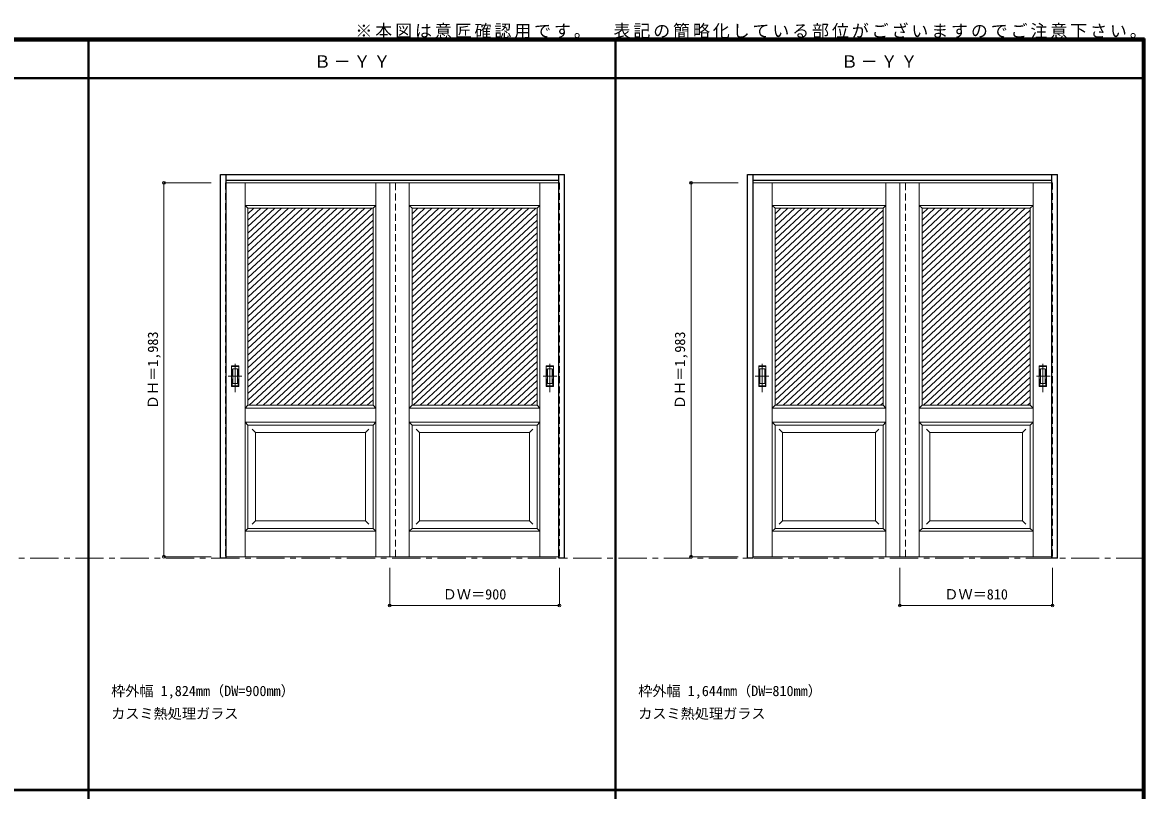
# Model space of a CAD drawing. Units: millimetres, scale not verified. Extents: x -6000 to 5700, y -4307 to 4260.
# Drawn here: x -250 to 5700, y 186 to 4260 of the extents above; entities that cross this region are included whole.
import ezdxf
from ezdxf.enums import TextEntityAlignment as Align

# ---------------------------------------------------------------- set-up
doc = ezdxf.new("R2010")
doc.units = ezdxf.units.MM
doc.header["$LTSCALE"] = 30
doc.header["$PDMODE"] = 32
doc.header["$PDSIZE"] = 15
doc.linetypes.add('CHAIN1', pattern=[8, 5, -1, 1, -1])
doc.linetypes.add('DASHED1', pattern=[1.8, 1.2, -0.6])
for name, color, linetype, lineweight in [('0-1_通り芯', 7, 'CHAIN1', 18), ('0-2_扉', 7, 'Continuous', 18), ('0-4_枠', 3, 'Continuous', 25), ('0-6_引手', 7, 'Continuous', 18), ('0-B_寸法', 4, 'Continuous', 9), ('0-C_ハッチ', 4, 'Continuous', 9), ('F-1_枠', 6, 'Continuous', 40)]:
    doc.layers.add(name, color=color, linetype=linetype, lineweight=lineweight)
doc.layers.add('0-A_文字', color=7, linetype='Continuous')
doc.styles.add('ＭＳ ゴシック', font='')
doc.styles.get('ＭＳ ゴシック').set_extended_font_data('MS Gothic')

msp = doc.modelspace()

# ---------------------------------------------------------------- linework, layer by layer
at = {"layer": '0-1_通り芯'}
msp.add_line((-5490, 1418), (5690, 1418), dxfattribs=at)
at = {"layer": '0-2_扉', "color": 4, "linetype": 'DASHED1', "lineweight": 9}
for p, q in [((827, 3409.5), (827, 1426.5)), ((830, 3409.5), (827, 3409.5)), ((1697, 3409.5), (1697, 3405.5)), ((1727, 1426.5), (1727, 3409.5)), ((1727, 3409.5), (1727, 3405.5)), ((2594, 3409.5), (2597, 3409.5)), ((2597, 3409.5), (2597, 1426.5)), ((3622, 3409.5), (3622, 1426.5)), ((3625, 3409.5), (3622, 3409.5)), ((4402, 3409.5), (4402, 3405.5)), ((4432, 1426.5), (4432, 3409.5)), ((4432, 3409.5), (4432, 3405.5)), ((5209, 3409.5), (5212, 3409.5)), ((827, 1426.5), (830, 1426.5)), ((2597, 1426.5), (2594, 1426.5)), ((3622, 1426.5), (3625, 1426.5))]:
    msp.add_line(p, q, dxfattribs=at)
at = {"layer": '0-2_扉'}
for p, q in [((1727, 3409.5), (830, 3409.5)), ((930.5, 1427.12), (930.5, 3409.5)), ((1623.5, 1427.12), (1623.5, 3409.5)), ((1697, 3409.5), (1697, 1426.5)), ((1697, 3409.5), (2594, 3409.5)), ((1800.5, 1427.12), (1800.5, 3409.5)), ((2493.5, 1427.12), (2493.5, 3409.5)), ((4432, 3409.5), (3625, 3409.5)), ((3725.5, 1426.5), (3725.5, 3409.5)), ((4328.5, 1426.5), (4328.5, 3409.5)), ((4402, 3409.5), (4402, 1426.5)), ((4402, 3409.5), (5209, 3409.5)), ((4505.5, 1426.5), (4505.5, 3409.5)), ((5108.5, 1426.5), (5108.5, 3409.5)), ((930.5, 3289.5), (945.5, 3274.5)), ((1623.5, 3289.5), (930.5, 3289.5)), ((1608.5, 3274.5), (945.5, 3274.5)), ((945.5, 2229.5), (945.5, 3274.5)), ((1623.5, 3289.5), (1608.5, 3274.5)), ((1800.5, 3289.5), (1815.5, 3274.5)), ((1815.5, 2371.55), (1815.5, 3274.5)), ((1815.5, 3274.5), (2478.5, 3274.5)), ((2478.5, 2229.5), (2478.5, 3274.5)), ((3740.5, 2229.5), (3740.5, 3274.5)), ((4313.5, 3274.5), (3740.5, 3274.5)), ((4328.5, 3289.5), (4313.5, 3274.5)), ((4313.5, 2360.74), (4313.5, 3274.5)), ((4505.5, 3289.5), (4520.5, 3274.5)), ((4520.5, 2360.74), (4520.5, 3274.5)), ((4520.5, 3274.5), (5093.5, 3274.5)), ((5093.5, 2229.5), (5093.5, 3274.5)), ((1608.31, 3091.5), (1608.5, 3091.5)), ((1815.69, 3091.5), (1815.5, 3091.5)), ((4313.31, 3091.5), (4313.5, 3091.5)), ((4520.69, 3091.5), (4520.5, 3091.5)), ((1815.5, 2229.5), (1815.5, 2371.55)), ((4313.5, 2229.5), (4313.5, 2371.55)), ((4520.5, 2229.5), (4520.5, 2371.55)), ((945.5, 2229.5), (930.5, 2214.5)), ((930.5, 2214.5), (1623.5, 2214.5)), ((945.5, 2229.5), (1518.5, 2229.5)), ((1608.5, 2229.5), (1374.5, 2229.5)), ((1623.5, 2214.5), (1608.5, 2229.5)), ((1800.5, 2214.5), (1815.5, 2229.5)), ((1815.5, 2229.5), (2049.5, 2229.5)), ((2478.5, 2229.5), (1905.5, 2229.5)), ((3740.5, 2229.5), (4268.5, 2229.5)), ((4313.5, 2229.5), (4124.5, 2229.5)), ((4328.5, 2214.5), (4313.5, 2229.5)), ((4505.5, 2214.5), (4520.5, 2229.5)), ((4520.5, 2229.5), (4709.5, 2229.5)), ((5093.5, 2229.5), (4565.5, 2229.5)), ((1623.5, 2139.5), (930.5, 2139.5)), ((945.5, 1576.5), (945.5, 2124.5)), ((985.5, 2084.5), (967.82, 2102.18)), ((985.5, 2084.5), (985.5, 1616.5)), ((985.5, 2084.5), (1568.54, 2084.5)), ((1568.5, 2084.5), (1586.18, 2102.18)), ((1623.5, 2139.5), (1608.5, 2124.5)), ((1608.5, 1576.5), (1608.5, 2124.5)), ((1800.5, 2139.5), (1815.5, 2124.5)), ((1800.5, 2139.5), (2493.5, 2139.5)), ((1815.5, 2124.5), (2478.5, 2124.5)), ((1815.5, 1576.5), (1815.5, 2124.5)), ((1855.5, 2084.5), (1837.82, 2102.18)), ((2438.5, 2084.5), (1855.46, 2084.5)), ((1855.46, 1616.5), (1855.46, 2084.5)), ((2438.5, 2084.5), (2456.18, 2102.18)), ((2438.5, 2084.5), (2438.5, 1616.5)), ((2478.5, 2124.5), (2493.5, 2139.5)), ((2478.5, 1576.5), (2478.5, 2124.5)), ((4328.5, 2139.5), (3725.5, 2139.5)), ((3740.5, 1576.5), (3740.5, 2124.5)), ((3780.5, 2084.5), (3762.82, 2102.18)), ((3780.5, 2084.5), (4273.5, 2084.5)), ((3780.5, 2084.5), (3780.5, 1616.5)), ((4273.46, 2084.5), (4291.14, 2102.18)), ((4273.5, 1616.5), (4273.5, 2084.5)), ((4328.5, 2139.5), (4313.5, 2124.5)), ((4313.5, 1576.5), (4313.5, 2124.5)), ((4505.5, 2139.5), (4520.5, 2124.5)), ((4505.5, 2139.5), (5108.5, 2139.5)), ((4520.5, 1576.5), (4520.5, 2124.5)), ((4560.54, 2084.5), (4542.86, 2102.18)), ((5053.5, 2084.5), (4560.5, 2084.5)), ((4560.5, 1616.5), (4560.5, 2084.5)), ((5053.5, 2084.5), (5071.18, 2102.18)), ((5053.5, 2084.5), (5053.5, 1616.5)), ((5093.5, 1576.5), (5093.5, 2124.5)), ((985.5, 1616.5), (967.82, 1598.82)), ((1568.54, 1616.5), (1568.54, 1617.93)), ((1568.54, 1616.5), (1586.21, 1598.82)), ((1855.46, 1616.5), (1837.79, 1598.82)), ((1855.46, 1616.5), (1855.46, 1617.93)), ((2438.5, 1616.5), (1855.46, 1616.5)), ((2438.5, 1616.5), (2456.18, 1598.82)), ((3780.5, 1616.5), (3762.82, 1598.82)), ((3780.5, 1616.5), (4273.5, 1616.5)), ((4273.5, 1616.5), (4273.5, 1617.93)), ((4273.5, 1616.5), (4291.18, 1598.82)), ((4560.5, 1616.5), (4542.82, 1598.82)), ((4560.5, 1616.5), (4560.5, 1617.93)), ((5053.5, 1616.5), (4560.5, 1616.5)), ((5053.5, 1616.5), (5071.18, 1598.82)), ((945.5, 1576.5), (930.5, 1561.5)), ((1623.5, 1561.5), (930.5, 1561.5)), ((1608.5, 1576.5), (945.5, 1576.5)), ((1608.5, 1576.5), (1623.5, 1561.5)), ((1815.5, 1576.5), (1800.5, 1561.5)), ((1800.5, 1561.5), (2493.5, 1561.5)), ((4328.5, 1561.5), (3725.5, 1561.5)), ((4313.5, 1576.5), (4328.5, 1561.5)), ((4520.5, 1576.5), (4505.5, 1561.5)), ((4505.5, 1561.5), (5108.5, 1561.5)), ((1727, 1426.5), (830, 1426.5)), ((1697, 1426.5), (2594, 1426.5)), ((4432, 1426.5), (3625, 1426.5)), ((4402, 1426.5), (5209, 1426.5))]:
    msp.add_line(p, q, dxfattribs=at)
at = {"layer": '0-2_扉', "color": 4, "linetype": 'DASHED1', "lineweight": 9}
msp.add_lwpolyline([(5212, 3409.5), (5212, 1426.5), (5209, 1426.5)], dxfattribs=at)
at = {"layer": '0-2_扉'}
for points in [[(1608.5, 2229.5), (1608.5, 2371.55), (1608.5, 3274.5)], [(1800.5, 3289.5), (2493.5, 3289.5), (2478.5, 3274.5)], [(4328.5, 3289.5), (3725.5, 3289.5), (3740.5, 3274.5)], [(4505.5, 3289.5), (5108.5, 3289.5), (5093.5, 3274.5)], [(2478.5, 2229.5), (2493.5, 2214.5), (1800.5, 2214.5)], [(3740.5, 2229.5), (3725.5, 2214.5), (4328.5, 2214.5)], [(5093.5, 2229.5), (5108.5, 2214.5), (4505.5, 2214.5)], [(1608.5, 2124.5), (945.5, 2124.5), (930.5, 2139.5)], [(985.5, 1616.5), (1568.54, 1616.5), (1568.54, 2084.5)], [(4313.5, 2124.5), (3740.5, 2124.5), (3725.5, 2139.5)], [(4520.5, 2124.5), (5093.5, 2124.5), (5108.5, 2139.5)], [(1815.5, 1576.5), (2478.5, 1576.5), (2493.5, 1561.5)], [(4313.5, 1576.5), (3740.5, 1576.5), (3725.5, 1561.5)], [(4520.5, 1576.5), (5093.5, 1576.5), (5108.5, 1561.5)]]:
    msp.add_lwpolyline(points, dxfattribs=at)
at = {"layer": '0-4_枠'}
for p, q in [((800, 1418), (800, 3453)), ((800, 3453), (2624, 3453)), ((830, 1418), (830, 3453)), ((2594, 1427.04), (2594, 3453)), ((2624, 1418), (2624, 3453)), ((3595, 1418), (3595, 3453)), ((3595, 3453), (5239, 3453)), ((3625, 1418), (3625, 3453)), ((5209, 1427.04), (5209, 3453)), ((5239, 1418), (5239, 3453)), ((830, 3423), (2594, 3423)), ((3625, 3423), (5209, 3423)), ((830, 1418), (800, 1418)), ((2594, 1426.7), (2594, 1427.04)), ((3625, 1418), (3595, 1418)), ((5209, 1426.7), (5209, 1427.04))]:
    msp.add_line(p, q, dxfattribs=at)
for points in [[(2624, 1418), (2594, 1418), (2594, 1426.7)], [(5239, 1418), (5209, 1418), (5209, 1426.7)]]:
    msp.add_lwpolyline(points, dxfattribs=at)
at = {"layer": '0-6_引手', "linetype": 'CHAIN1'}
for p, q in [((878, 2298.77), (878, 2469.62)), ((2546, 2298.77), (2546, 2469.62)), ((3673, 2298.77), (3673, 2469.62)), ((5161, 2298.77), (5161, 2469.62)), ((839.93, 2384), (912.44, 2384)), ((2584.07, 2384), (2511.56, 2384)), ((3634.93, 2384), (3707.43, 2384)), ((5199.07, 2384), (5126.56, 2384))]:
    msp.add_line(p, q, dxfattribs=at)
at = {"layer": '0-6_引手'}
for p, q in [((859, 2439), (897, 2439)), ((859, 2329), (859, 2439)), ((865.5, 2423), (890.5, 2423)), ((865.5, 2345), (865.5, 2423)), ((890.5, 2345), (890.5, 2423)), ((897, 2329), (897, 2439)), ((2565, 2439), (2527, 2439)), ((2527, 2329), (2527, 2439)), ((2558.5, 2423), (2533.5, 2423)), ((2533.5, 2345), (2533.5, 2423)), ((2558.5, 2345), (2558.5, 2423)), ((2565, 2329), (2565, 2439)), ((3654, 2439), (3692, 2439)), ((3654, 2329), (3654, 2439)), ((3660.5, 2423), (3685.5, 2423)), ((3660.5, 2345), (3660.5, 2423)), ((3685.5, 2345), (3685.5, 2423)), ((3692, 2329), (3692, 2439)), ((5180, 2439), (5142, 2439)), ((5142, 2329), (5142, 2439)), ((5173.5, 2423), (5148.5, 2423)), ((5148.5, 2345), (5148.5, 2423)), ((5173.5, 2345), (5173.5, 2423)), ((5180, 2329), (5180, 2439)), ((859, 2329), (897, 2329)), ((865.5, 2345), (890.5, 2345)), ((2565, 2329), (2527, 2329)), ((2558.5, 2345), (2533.5, 2345)), ((3654, 2329), (3692, 2329)), ((3660.5, 2345), (3685.5, 2345)), ((5180, 2329), (5142, 2329)), ((5173.5, 2345), (5148.5, 2345))]:
    msp.add_line(p, q, dxfattribs=at)
at = {"layer": '0-6_引手', "linetype": 'DASHED1'}
for p, q in [((894, 2333), (894, 2435)), ((2530, 2333), (2530, 2435)), ((3689, 2333), (3689, 2435)), ((5145, 2333), (5145, 2435)), ((862, 2333), (894, 2333)), ((2562, 2333), (2530, 2333)), ((3657, 2333), (3689, 2333)), ((5177, 2333), (5145, 2333))]:
    msp.add_line(p, q, dxfattribs=at)
for points in [[(862, 2333), (862, 2435), (894, 2435)], [(2562, 2333), (2562, 2435), (2530, 2435)], [(3657, 2333), (3657, 2435), (3689, 2435)], [(5177, 2333), (5177, 2435), (5145, 2435)]]:
    msp.add_lwpolyline(points, dxfattribs=at)
at = {"layer": '0-B_寸法'}
for p, q in [((500, 3409.5), (750, 3409.5)), ((500, 3409.5), (500, 1426.5)), ((3295, 3409.5), (3545, 3409.5)), ((3295, 3409.5), (3295, 1426.5)), ((500, 1426.5), (750, 1426.5)), ((3295, 1426.5), (3545, 1426.5)), ((1697, 1168), (1697, 1368)), ((2597, 1168), (2597, 1368)), ((4402, 1168), (4402, 1368)), ((5212, 1168), (5212, 1368)), ((1697, 1168), (2597, 1168)), ((4402, 1168), (5212, 1168))]:
    msp.add_line(p, q, dxfattribs=at)
at = {"layer": '0-B_寸法', "color": 7}
for p in [(500, 3409.5), (3295, 3409.5), (500, 1426.5), (3295, 1426.5), (1697, 1168), (2597, 1168), (4402, 1168), (5212, 1168)]:
    msp.add_point(p, dxfattribs=at)
at = {"layer": '0-C_ハッチ'}
for p, q in [((1013.64, 3274.5), (945.5, 3211.4)), ((1050.44, 3274.5), (945.5, 3177.33)), ((1087.24, 3274.5), (945.5, 3143.26)), ((1124.03, 3274.5), (945.5, 3109.19)), ((976.85, 3274.5), (945.5, 3245.47)), ((1160.83, 3274.5), (945.5, 3075.12)), ((1197.63, 3274.5), (945.5, 3041.05)), ((1234.42, 3274.5), (945.5, 3006.98)), ((1271.22, 3274.5), (945.5, 2972.91)), ((1308.02, 3274.5), (945.5, 2938.84)), ((1344.81, 3274.5), (945.5, 2904.76)), ((1381.61, 3274.5), (945.5, 2870.69)), ((1418.41, 3274.5), (945.5, 2836.62)), ((1455.2, 3274.5), (945.5, 2802.55)), ((1602.39, 3274.5), (945.5, 2666.27)), ((1492, 3274.5), (945.5, 2768.48)), ((1528.8, 3274.5), (945.5, 2734.41)), ((1565.6, 3274.5), (945.5, 2700.34)), ((1883.64, 3274.5), (1815.5, 3211.4)), ((1920.44, 3274.5), (1815.5, 3177.33)), ((1957.24, 3274.5), (1815.5, 3143.26)), ((1994.03, 3274.5), (1815.5, 3109.19)), ((1846.85, 3274.5), (1815.5, 3245.47)), ((2030.83, 3274.5), (1815.5, 3075.12)), ((2067.63, 3274.5), (1815.5, 3041.05)), ((2104.42, 3274.5), (1815.5, 3006.98)), ((2141.22, 3274.5), (1815.5, 2972.91)), ((2178.02, 3274.5), (1815.5, 2938.84)), ((2214.81, 3274.5), (1815.5, 2904.76)), ((2251.61, 3274.5), (1815.5, 2870.69)), ((2288.41, 3274.5), (1815.5, 2836.62)), ((2325.2, 3274.5), (1815.5, 2802.55)), ((2472.39, 3274.5), (1815.5, 2666.27)), ((2362, 3274.5), (1815.5, 2768.48)), ((2398.8, 3274.5), (1815.5, 2734.41)), ((2435.6, 3274.5), (1815.5, 2700.34)), ((3808.64, 3274.5), (3740.5, 3211.4)), ((3845.44, 3274.5), (3740.5, 3177.33)), ((3882.24, 3274.5), (3740.5, 3143.26)), ((3919.03, 3274.5), (3740.5, 3109.19)), ((3771.85, 3274.5), (3740.5, 3245.47)), ((3955.83, 3274.5), (3740.5, 3075.12)), ((3992.63, 3274.5), (3740.5, 3041.05)), ((4029.42, 3274.5), (3740.5, 3006.98)), ((4066.22, 3274.5), (3740.5, 2972.91)), ((4103.02, 3274.5), (3740.5, 2938.84)), ((4139.81, 3274.5), (3740.5, 2904.76)), ((4176.61, 3274.5), (3740.5, 2870.69)), ((4213.41, 3274.5), (3740.5, 2836.62)), ((4250.2, 3274.5), (3740.5, 2802.55)), ((4287, 3274.5), (3740.5, 2768.48)), ((4588.64, 3274.5), (4520.5, 3211.4)), ((4625.44, 3274.5), (4520.5, 3177.33)), ((4662.24, 3274.5), (4520.5, 3143.26)), ((4699.03, 3274.5), (4520.5, 3109.19)), ((4551.85, 3274.5), (4520.5, 3245.47)), ((4735.83, 3274.5), (4520.5, 3075.12)), ((4772.63, 3274.5), (4520.5, 3041.05)), ((4809.42, 3274.5), (4520.5, 3006.98)), ((4846.22, 3274.5), (4520.5, 2972.91)), ((4883.02, 3274.5), (4520.5, 2938.84)), ((4919.81, 3274.5), (4520.5, 2904.76)), ((4956.61, 3274.5), (4520.5, 2870.69)), ((4993.41, 3274.5), (4520.5, 2836.62)), ((5030.2, 3274.5), (4520.5, 2802.55)), ((5067, 3274.5), (4520.5, 2768.48)), ((1608.5, 3246.08), (945.5, 2632.2)), ((2478.5, 3246.08), (1815.5, 2632.2)), ((4313.5, 3264.96), (3740.5, 2734.41)), ((4313.5, 3230.89), (3740.5, 2700.34)), ((5093.5, 3264.96), (4520.5, 2734.41)), ((5093.5, 3230.89), (4520.5, 2700.34)), ((1608.5, 3212.01), (945.5, 2598.12)), ((1608.5, 3177.94), (945.5, 2564.05)), ((2478.5, 3212.01), (1815.5, 2598.12)), ((2478.5, 3177.94), (1815.5, 2564.05)), ((4313.5, 3196.82), (3740.5, 2666.27)), ((4313.5, 3162.75), (3740.5, 2632.2)), ((5093.5, 3196.82), (4520.5, 2666.27)), ((5093.5, 3162.75), (4520.5, 2632.2)), ((1608.5, 3143.87), (945.5, 2529.98)), ((1608.5, 3109.8), (945.5, 2495.91)), ((2478.5, 3143.87), (1815.5, 2529.98)), ((2478.5, 3109.8), (1815.5, 2495.91)), ((4313.5, 3128.68), (3740.5, 2598.12)), ((4313.5, 3094.61), (3740.5, 2564.05)), ((5093.5, 3128.68), (4520.5, 2598.12)), ((5093.5, 3094.61), (4520.5, 2564.05)), ((1608.5, 3075.73), (945.5, 2461.84)), ((1608.5, 3041.66), (945.5, 2427.77)), ((2478.5, 3075.73), (1815.5, 2461.84)), ((2478.5, 3041.66), (1815.5, 2427.77)), ((4313.5, 3060.54), (3740.5, 2529.98)), ((5093.5, 3060.54), (4520.5, 2529.98)), ((1608.5, 3007.59), (945.5, 2393.7)), ((2478.5, 3007.59), (1815.5, 2393.7)), ((4313.5, 3026.47), (3740.5, 2495.91)), ((4313.5, 2992.4), (3740.5, 2461.84)), ((5093.5, 3026.47), (4520.5, 2495.91)), ((5093.5, 2992.4), (4520.5, 2461.84)), ((1608.5, 2973.52), (945.5, 2359.63)), ((1608.5, 2939.45), (945.5, 2325.56)), ((2478.5, 2973.52), (1815.5, 2359.63)), ((2478.5, 2939.45), (1815.5, 2325.56)), ((4313.5, 2958.32), (3740.5, 2427.77)), ((4313.5, 2924.25), (3740.5, 2393.7)), ((5093.5, 2958.32), (4520.5, 2427.77)), ((5093.5, 2924.25), (4520.5, 2393.7)), ((1608.5, 2905.37), (945.5, 2291.49)), ((1608.5, 2871.3), (945.5, 2257.41)), ((2478.5, 2905.37), (1815.5, 2291.49)), ((2478.5, 2871.3), (1815.5, 2257.41)), ((4313.5, 2890.18), (3740.5, 2359.63)), ((5093.5, 2890.18), (4520.5, 2359.63)), ((1608.5, 2837.23), (952.15, 2229.5)), ((1608.5, 2803.16), (988.95, 2229.5)), ((2478.5, 2837.23), (1822.15, 2229.5)), ((2478.5, 2803.16), (1858.95, 2229.5)), ((4313.5, 2856.11), (3740.5, 2325.56)), ((4313.5, 2822.04), (3740.5, 2291.48)), ((5093.5, 2856.11), (4520.5, 2325.56)), ((5093.5, 2822.04), (4520.5, 2291.48)), ((1608.5, 2769.09), (1025.74, 2229.5)), ((2478.5, 2769.09), (1895.74, 2229.5)), ((4313.5, 2787.97), (3740.5, 2257.41)), ((4313.5, 2753.9), (3747.15, 2229.5)), ((5093.5, 2787.97), (4520.5, 2257.41)), ((5093.5, 2753.9), (4527.15, 2229.5)), ((1608.5, 2735.02), (1062.54, 2229.5)), ((1608.5, 2700.95), (1099.34, 2229.5)), ((2478.5, 2735.02), (1932.54, 2229.5)), ((2478.5, 2700.95), (1969.34, 2229.5)), ((4313.5, 2719.83), (3783.95, 2229.5)), ((4313.5, 2685.76), (3820.74, 2229.5)), ((5093.5, 2719.83), (4563.95, 2229.5)), ((5093.5, 2685.76), (4600.74, 2229.5)), ((1608.5, 2666.88), (1136.13, 2229.5)), ((1608.5, 2632.81), (1172.93, 2229.5)), ((2478.5, 2666.88), (2006.13, 2229.5)), ((2478.5, 2632.81), (2042.93, 2229.5)), ((4313.5, 2651.69), (3857.54, 2229.5)), ((5093.5, 2651.69), (4637.54, 2229.5)), ((1608.5, 2598.73), (1209.73, 2229.5)), ((1608.5, 2564.66), (1246.52, 2229.5)), ((2478.5, 2598.73), (2079.73, 2229.5)), ((2478.5, 2564.66), (2116.52, 2229.5)), ((4313.5, 2617.61), (3894.34, 2229.5)), ((4313.5, 2583.54), (3931.13, 2229.5)), ((5093.5, 2617.61), (4674.34, 2229.5)), ((5093.5, 2583.54), (4711.13, 2229.5)), ((1608.5, 2530.59), (1283.32, 2229.5)), ((2478.5, 2530.59), (2153.32, 2229.5)), ((4313.5, 2549.47), (3967.93, 2229.5)), ((4313.5, 2515.4), (4004.73, 2229.5)), ((5093.5, 2549.47), (4747.93, 2229.5)), ((5093.5, 2515.4), (4784.73, 2229.5)), ((1608.5, 2496.52), (1320.12, 2229.5)), ((1608.5, 2462.45), (1356.91, 2229.5)), ((2478.5, 2496.52), (2190.12, 2229.5)), ((2478.5, 2462.45), (2226.91, 2229.5)), ((4313.5, 2481.33), (4041.52, 2229.5)), ((4313.5, 2447.26), (4078.32, 2229.5)), ((5093.5, 2481.33), (4821.52, 2229.5)), ((5093.5, 2447.26), (4858.32, 2229.5)), ((1608.5, 2428.38), (1393.71, 2229.5)), ((1608.5, 2394.31), (1430.51, 2229.5)), ((2478.5, 2428.38), (2263.71, 2229.5)), ((2478.5, 2394.31), (2300.51, 2229.5)), ((4313.5, 2413.19), (4115.12, 2229.5)), ((5093.5, 2413.19), (4895.12, 2229.5)), ((1608.5, 2360.24), (1467.3, 2229.5)), ((1608.5, 2326.17), (1504.1, 2229.5)), ((2478.5, 2360.24), (2337.3, 2229.5)), ((2478.5, 2326.17), (2374.1, 2229.5)), ((4313.5, 2379.12), (4151.91, 2229.5)), ((4313.5, 2345.05), (4188.71, 2229.5)), ((5093.5, 2379.12), (4931.91, 2229.5)), ((5093.5, 2345.05), (4968.71, 2229.5)), ((1608.5, 2292.09), (1540.9, 2229.5)), ((2478.5, 2292.09), (2410.9, 2229.5)), ((4313.5, 2310.97), (4225.51, 2229.5)), ((4313.5, 2276.9), (4262.3, 2229.5)), ((5093.5, 2310.97), (5005.51, 2229.5)), ((5093.5, 2276.9), (5042.3, 2229.5)), ((1608.5, 2258.02), (1577.69, 2229.5)), ((2478.5, 2258.02), (2447.69, 2229.5)), ((4313.5, 2242.83), (4299.1, 2229.5)), ((5093.5, 2242.83), (5079.1, 2229.5))]:
    msp.add_line(p, q, dxfattribs=at)
at = {"layer": 'F-1_枠'}
for p, q in [((-6000, 4175), (5700, 4175)), ((-6000, 4170), (5700, 4170)), ((100, -3790), (100, 4175)), ((2895, -3790), (2895, 4175)), ((5690, 4175), (5690, -4205)), ((5695, 4175), (5695, -4205)), ((5700, 4175), (5700, -4205)), ((-6000, 4165), (5700, 4165)), ((-6000, 3965), (5700, 3965)), ((-6000, 190.5), (5700, 190.5)), ((-6000, 187.5), (5700, 187.5))]:
    msp.add_line(p, q, dxfattribs=at)

# ---------------------------------------------------------------- texts
at = {"layer": '0-A_文字', "style": 'ＭＳ ゴシック'}
for s, p in [('枠外幅 1,824mm（DW=900mm）', (220, 670.5)), ('枠外幅 1,644mm（DW=810mm）', (3015, 670.5)), ('カスミ熱処理ガラス', (220, 550.5)), ('カスミ熱処理ガラス', (3015, 550.5))]:
    msp.add_text(s, height=54.99, dxfattribs=at).set_placement(p, align=Align.BOTTOM_LEFT)
at = {"layer": '0-A_文字', "char_height": 65.98, "attachment_point": 7, "style": 'ＭＳ ゴシック'}
for s, insert in [('\\T1.17;※本図は意匠確認用です。\u3000表記の簡略化している部位がございますのでご注意下さい。', (1515, 4175)), ('\\T1.17;Ｂ－ＹＹ', (1295, 4020)), ('\\T1.17;Ｂ－ＹＹ', (4090, 4020))]:
    msp.add_mtext(s, dxfattribs=dict(at, insert=insert))
at = {"layer": '0-B_寸法', "color": 7, "style": 'ＭＳ ゴシック'}
for p in [(485, 2208.75), (3280, 2208.75)]:
    msp.add_text('ＤＨ＝1,983', height=54.99, rotation=90, dxfattribs=at).set_placement(p, align=Align.BOTTOM_LEFT)
for s, p in [('ＤＷ＝900', (1978.25, 1183)), ('ＤＷ＝810', (4638.25, 1183))]:
    msp.add_text(s, height=54.99, dxfattribs=at).set_placement(p, align=Align.BOTTOM_LEFT)

doc.saveas('drawing.dxf')
